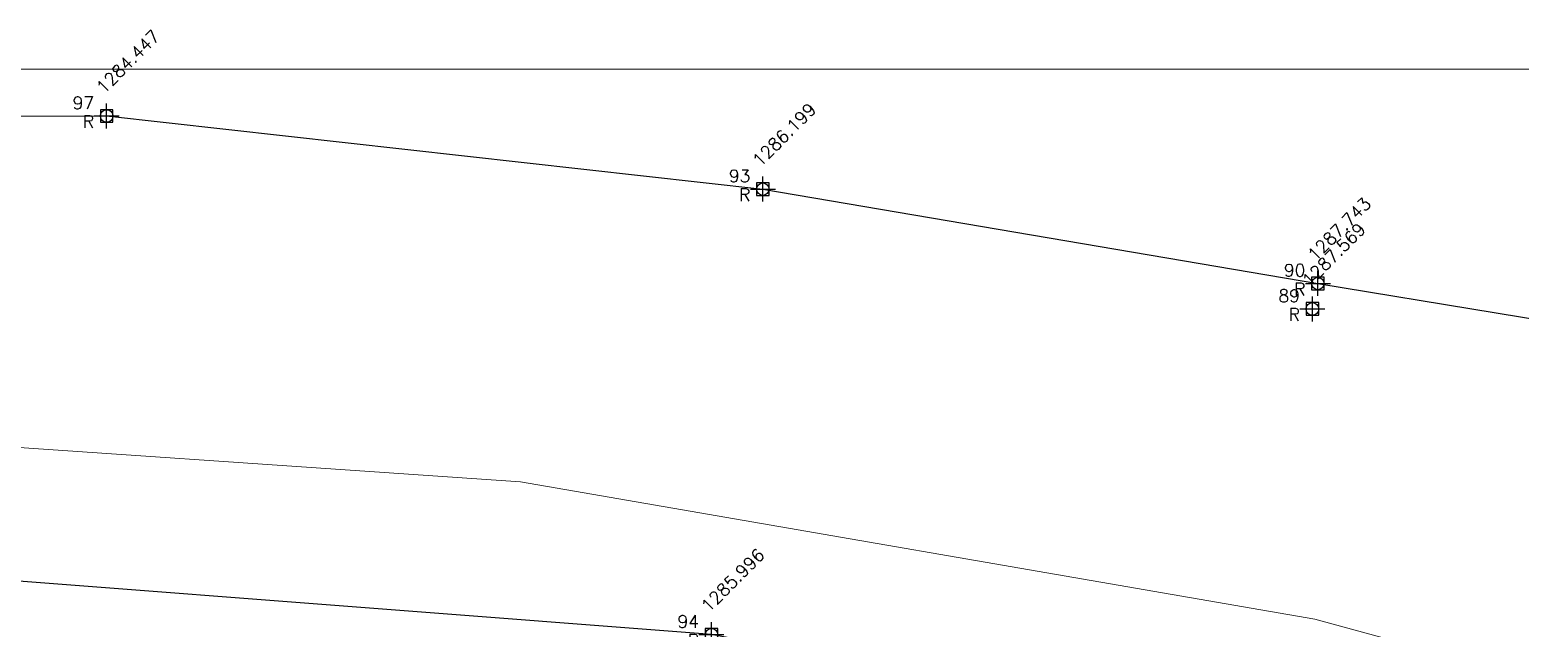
# Model space of a CAD drawing. Header units: metres. Extents: x 345912 to 349030, y 3061206 to 3061792.
# Drawn here: x 346869.14 to 346898.88, y 3061529.73 to 3061541.66 of the extents above; entities that cross this region are included whole.
import ezdxf
from ezdxf.enums import TextEntityAlignment as Align

# ---------------------------------------------------------------- set-up
doc = ezdxf.new("R2010")
doc.units = ezdxf.units.M
doc.header["$MEASUREMENT"] = 0
doc.header["$PDMODE"] = 98
doc.header["$PDSIZE"] = 0.25
for name, color, linetype in [('Features', 5, 'Continuous'), ('PDF4_Geometry', 7, 'Continuous'), ('Points', 7, 'Continuous'), ('Points-ELV', 6, 'Continuous'), ('Points-NUM', 4, 'Continuous'), ('Points-TXT', 3, 'Continuous'), ('R', 1, 'Continuous')]:
    doc.layers.add(name, color=color, linetype=linetype)
doc.styles.add('romans', font='romans.shx')

# ---------------------------------------------------------------- blocks, each defined once
blk = doc.blocks.new('POINTS')
at = {"layer": 'Points'}
blk.add_line((0, 0), (0, 0), dxfattribs=at)
blk.add_point((0, 0), dxfattribs=at)
at = {"layer": 'Points-ELV', "style": 'romans'}
blk.add_attdef('ELEV', text='', height=1, rotation=45, dxfattribs=at).set_placement((0, 0), align=Align.BOTTOM_LEFT)
at = {"layer": 'Points-NUM', "style": 'romans'}
blk.add_attdef('PTNUM', text='', height=1, dxfattribs=at).set_placement((0, 0), align=Align.BOTTOM_RIGHT)
at = {"layer": 'Points-TXT', "style": 'romans'}
blk.add_attdef('DESC', text='', height=1, dxfattribs=at).set_placement((0, 0), align=Align.BOTTOM_RIGHT)
blk = doc.blocks.new('dh')
at = {"layer": 'R'}
for points in [[(346470.8, 3061337.185), (346474.65, 3061340.185), (346477.595, 3061342.279), (346480.492, 3061344.098), (346484.067, 3061346.193), (346493.109, 3061350.19), (346501.168, 3061352.853), (346507.472, 3061355.156), (346517.062, 3061356.668), (346525.415, 3061357.549), (346531.112, 3061358.336), (346598.36, 3061359.118), (346606.403, 3061359.135), (346619.498, 3061357.676), (346630.573, 3061355.794), (346651.92, 3061352.284)], [(346649.951, 3061343.735), (346627.556, 3061347.044), (346618.472, 3061348.789), (346597.905, 3061350.377), (346531.896, 3061350.384), (346516.74, 3061347.88), (346501.121, 3061344.123), (346497.494, 3061343.302), (346491.76, 3061340.668), (346490.424, 3061339.807), (346485.111, 3061335.573), (346482.366, 3061333.706), (346478.345, 3061331.457)]]:
    blk.add_lwpolyline(points, dxfattribs=at)
at = {"layer": 'R', "linetype": 'Continuous'}
ref = blk.add_blockref('POINTS', (346606.403, 3061359.135, 1284.447), dxfattribs=at)
ref.add_attrib('PTNUM', '97', dxfattribs={"layer": 'Points-NUM', "height": 0.25, "style": 'romans'}).set_placement((346606.153, 3061359.1975, 1284.447), align=Align.BOTTOM_RIGHT)
ref.add_attrib('DESC', 'R', dxfattribs={"layer": 'Points-TXT', "height": 0.25, "style": 'romans'}).set_placement((346606.153, 3061358.8225, 1284.447), align=Align.BOTTOM_RIGHT)
ref.add_attrib('ELEV', '1284.447', dxfattribs={"layer": 'Points-ELV', "height": 0.25, "rotation": 45, "style": 'romans'}).set_placement((346606.403, 3061359.51, 1284.447), align=Align.BOTTOM_LEFT)
ref = blk.add_blockref('POINTS', (346619.498, 3061357.676, 1286.199), dxfattribs=at)
ref.add_attrib('PTNUM', '93', dxfattribs={"layer": 'Points-NUM', "height": 0.25, "style": 'romans'}).set_placement((346619.248, 3061357.7385, 1286.199), align=Align.BOTTOM_RIGHT)
ref.add_attrib('DESC', 'R', dxfattribs={"layer": 'Points-TXT', "height": 0.25, "style": 'romans'}).set_placement((346619.248, 3061357.3635, 1286.199), align=Align.BOTTOM_RIGHT)
ref.add_attrib('ELEV', '1286.199', dxfattribs={"layer": 'Points-ELV', "height": 0.25, "rotation": 45, "style": 'romans'}).set_placement((346619.498, 3061358.051, 1286.199), align=Align.BOTTOM_LEFT)
ref = blk.add_blockref('POINTS', (346630.573, 3061355.794, 1287.743), dxfattribs=at)
ref.add_attrib('PTNUM', '90', dxfattribs={"layer": 'Points-NUM', "height": 0.25, "style": 'romans'}).set_placement((346630.323, 3061355.8565, 1287.743), align=Align.BOTTOM_RIGHT)
ref.add_attrib('DESC', 'R', dxfattribs={"layer": 'Points-TXT', "height": 0.25, "style": 'romans'}).set_placement((346630.323, 3061355.4815, 1287.743), align=Align.BOTTOM_RIGHT)
ref.add_attrib('ELEV', '1287.743', dxfattribs={"layer": 'Points-ELV', "height": 0.25, "rotation": 45, "style": 'romans'}).set_placement((346630.573, 3061356.169, 1287.743), align=Align.BOTTOM_LEFT)
ref = blk.add_blockref('POINTS', (346630.464, 3061355.286, 1287.569), dxfattribs=at)
ref.add_attrib('PTNUM', '89', dxfattribs={"layer": 'Points-NUM', "height": 0.25, "style": 'romans'}).set_placement((346630.214, 3061355.3485, 1287.569), align=Align.BOTTOM_RIGHT)
ref.add_attrib('DESC', 'R', dxfattribs={"layer": 'Points-TXT', "height": 0.25, "style": 'romans'}).set_placement((346630.214, 3061354.9735, 1287.569), align=Align.BOTTOM_RIGHT)
ref.add_attrib('ELEV', '1287.569', dxfattribs={"layer": 'Points-ELV', "height": 0.25, "rotation": 45, "style": 'romans'}).set_placement((346630.464, 3061355.661, 1287.569), align=Align.BOTTOM_LEFT)
ref = blk.add_blockref('POINTS', (346618.472, 3061348.789, 1285.996), dxfattribs=at)
ref.add_attrib('PTNUM', '94', dxfattribs={"layer": 'Points-NUM', "height": 0.25, "style": 'romans'}).set_placement((346618.222, 3061348.8515, 1285.996), align=Align.BOTTOM_RIGHT)
ref.add_attrib('DESC', 'R', dxfattribs={"layer": 'Points-TXT', "height": 0.25, "style": 'romans'}).set_placement((346618.222, 3061348.4765, 1285.996), align=Align.BOTTOM_RIGHT)
ref.add_attrib('ELEV', '1285.996', dxfattribs={"layer": 'Points-ELV', "height": 0.25, "rotation": 45, "style": 'romans'}).set_placement((346618.472, 3061349.164, 1285.996), align=Align.BOTTOM_LEFT)

msp = doc.modelspace()

# ---------------------------------------------------------------- linework, layer by layer
at = {"layer": 'PDF4_Geometry', "lineweight": 13}
msp.add_lwpolyline([(346742.03148, 3061540.87883), (346969.86948, 3061540.87883), (346969.86948, 3061317.05403), (346742.03148, 3061317.05403)], close=True, dxfattribs=at)
at = {"layer": 'PDF4_Geometry', "lineweight": 9}
msp.add_lwpolyline([(346865.52628, 3061533.56363), (346878.93748, 3061532.64923), (346894.78707, 3061529.90603), (346901.49267, 3061528.07723), (346913.68468, 3061527.77243), (346928.31508, 3061527.16283), (346947.51748, 3061527.46763), (346969.15827, 3061526.85803), (346969.76788, 3061526.85803), (346969.76788, 3061518.62843), (346968.54867, 3061518.62843), (346967.93908, 3061518.62843), (346957.57587, 3061518.93323), (346949.65107, 3061519.84763), (346945.68867, 3061519.84763), (346935.02068, 3061520.76203), (346925.87669, 3061521.06683), (346912.16068, 3061522.59083), (346900.88308, 3061524.41963), (346889.91028, 3061526.24843), (346876.19427, 3061528.99163), (346862.78308, 3061529.90603)], dxfattribs=at)
msp.add_lwpolyline([(346865.52628, 3061533.56363), (346878.93748, 3061532.64923), (346894.78707, 3061529.90603), (346901.49267, 3061528.07723), (346913.68468, 3061527.77243), (346928.31508, 3061527.16283), (346947.51748, 3061527.46763), (346969.15827, 3061526.85803), (346969.76788, 3061526.85803), (346969.76788, 3061518.62843), (346968.54867, 3061518.62843), (346967.93908, 3061518.62843), (346957.57587, 3061518.93323), (346949.65107, 3061519.84763), (346945.68867, 3061519.84763), (346935.02068, 3061520.76203), (346925.87669, 3061521.06683), (346912.16068, 3061522.59083), (346900.88308, 3061524.41963), (346889.91028, 3061526.24843), (346876.19427, 3061528.99163), (346862.78308, 3061529.90603)], dxfattribs=at)

# ---------------------------------------------------------------- block references
at = {"layer": 'Features'}
msp.add_blockref('dh', (264.27326, 180.81034), dxfattribs=at)

doc.saveas('drawing.dxf')
